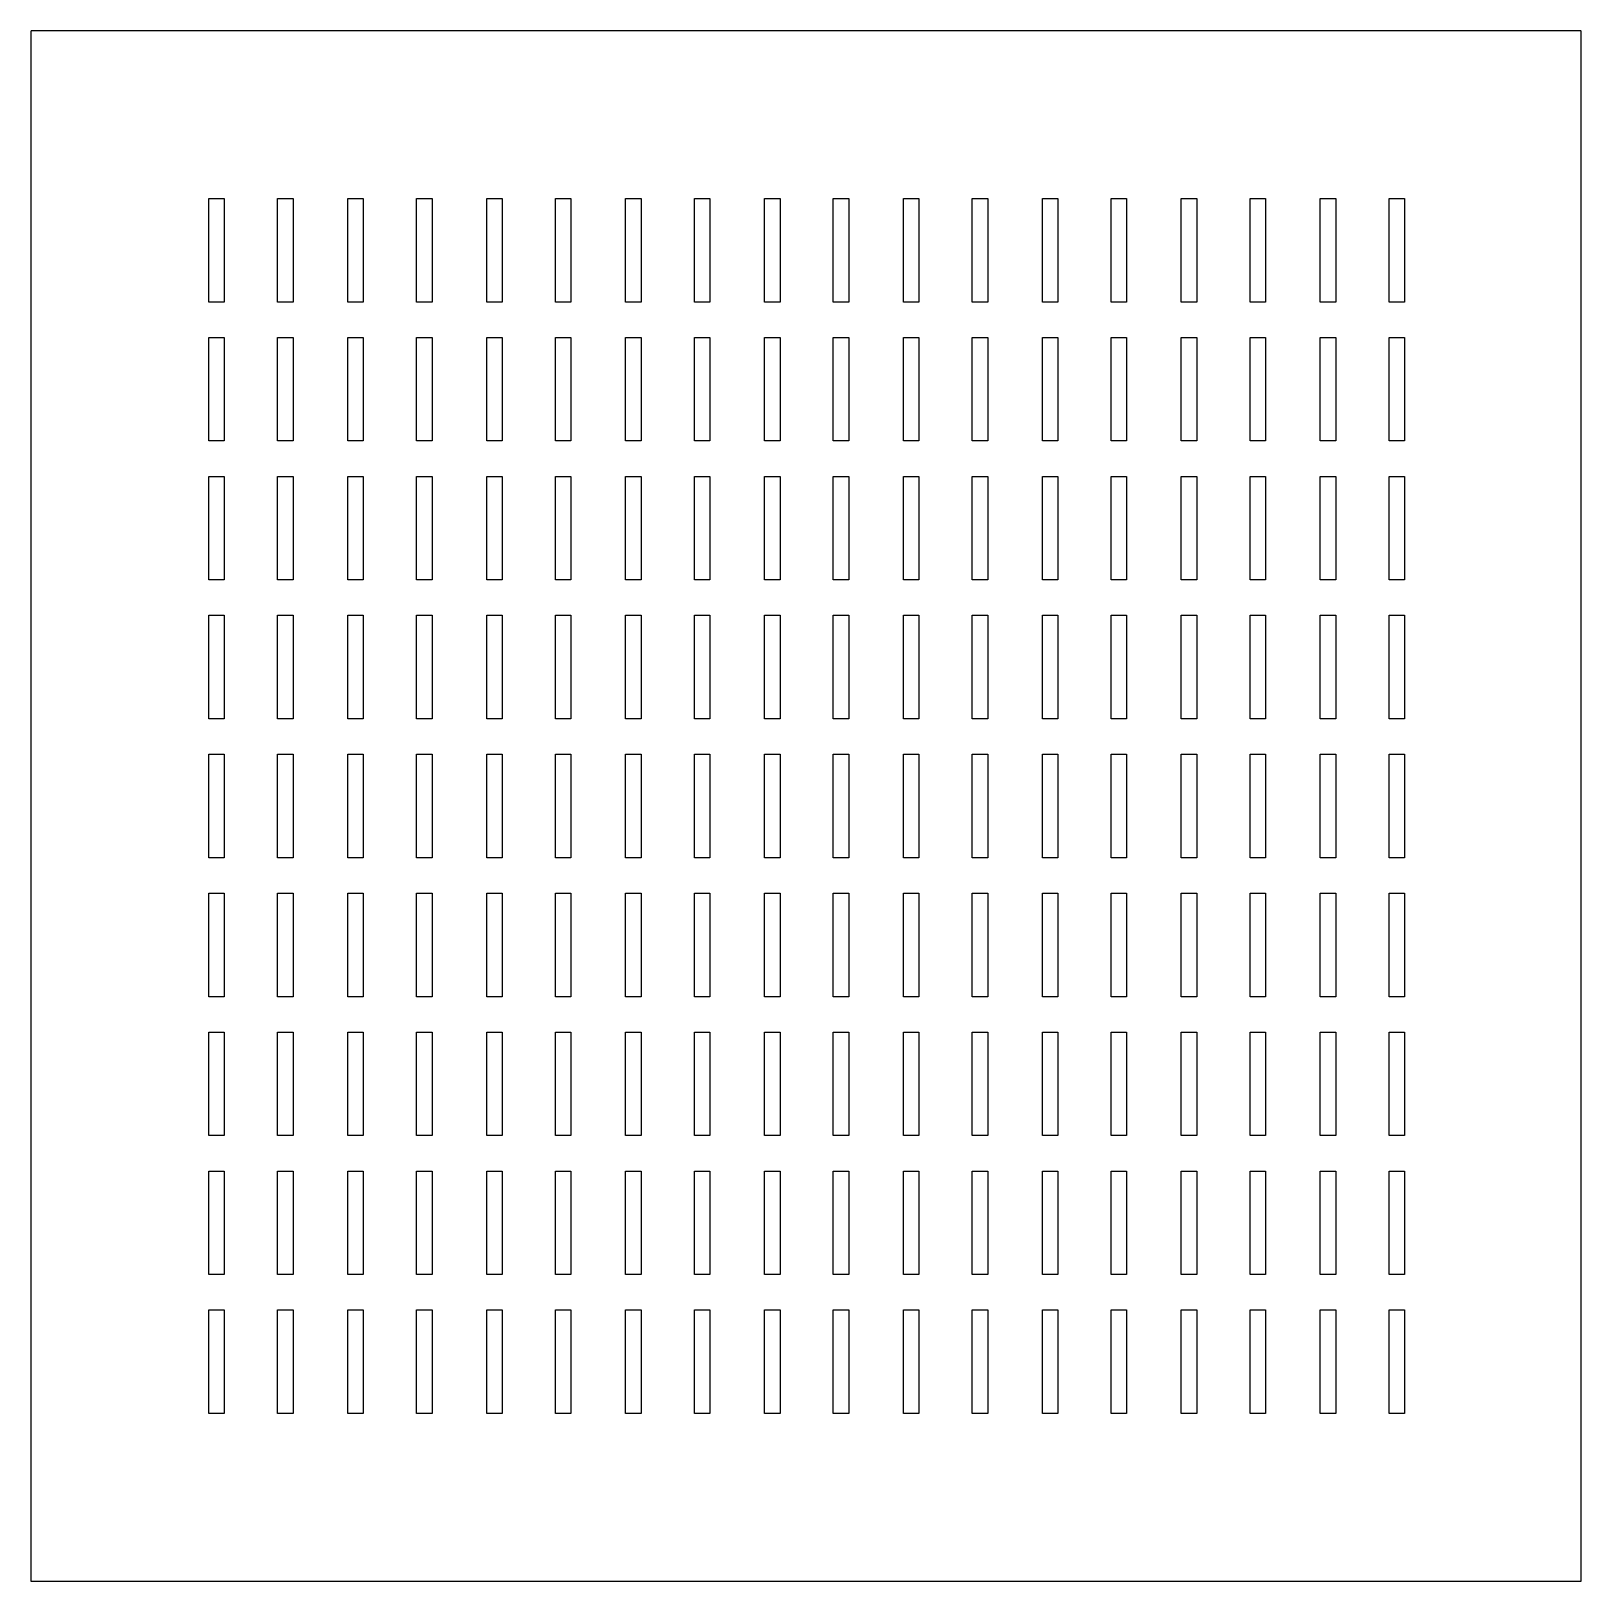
# Model space of a CAD drawing. Header units: metres. Extents: x -514 to 55, y -55 to 514.
import ezdxf

# ---------------------------------------------------------------- set-up
doc = ezdxf.new("R2010")
doc.units = ezdxf.units.M

msp = doc.modelspace()

# ---------------------------------------------------------------- linework, layer by layer
for p, q in [((55, 514), (-514, 514)), ((-514, 514), (-514, -55)), ((55, -55), (55, 514)), ((-448.72, 414.5), (-448.72, 452.5)), ((-448.72, 452.5), (-443.04, 452.5)), ((-443.04, 452.5), (-443.04, 414.5)), ((-423.47, 414.5), (-423.47, 452.5)), ((-423.47, 452.5), (-417.79, 452.5)), ((-417.79, 452.5), (-417.79, 414.5)), ((-397.72, 414.5), (-397.72, 452.5)), ((-397.72, 452.5), (-392.04, 452.5)), ((-392.04, 452.5), (-392.04, 414.5)), ((-372.47, 414.5), (-372.47, 452.5)), ((-372.47, 452.5), (-366.79, 452.5)), ((-366.79, 452.5), (-366.79, 414.5)), ((-346.72, 414.5), (-346.72, 452.5)), ((-346.72, 452.5), (-341.04, 452.5)), ((-341.04, 452.5), (-341.04, 414.5)), ((-321.47, 414.5), (-321.47, 452.5)), ((-321.47, 452.5), (-315.79, 452.5)), ((-315.79, 452.5), (-315.79, 414.5)), ((-295.72, 414.5), (-295.72, 452.5)), ((-295.72, 452.5), (-290.04, 452.5)), ((-290.04, 452.5), (-290.04, 414.5)), ((-270.47, 414.5), (-270.47, 452.5)), ((-270.47, 452.5), (-264.79, 452.5)), ((-264.79, 452.5), (-264.79, 414.5)), ((-244.72, 414.5), (-244.72, 452.5)), ((-244.72, 452.5), (-239.04, 452.5)), ((-239.04, 452.5), (-239.04, 414.5)), ((-219.47, 414.5), (-219.47, 452.5)), ((-219.47, 452.5), (-213.79, 452.5)), ((-213.79, 452.5), (-213.79, 414.5)), ((-193.72, 414.5), (-193.72, 452.5)), ((-193.72, 452.5), (-188.04, 452.5)), ((-188.04, 452.5), (-188.04, 414.5)), ((-168.47, 414.5), (-168.47, 452.5)), ((-168.47, 452.5), (-162.79, 452.5)), ((-162.79, 452.5), (-162.79, 414.5)), ((-142.72, 414.5), (-142.72, 452.5)), ((-142.72, 452.5), (-137.04, 452.5)), ((-137.04, 452.5), (-137.04, 414.5)), ((-117.47, 414.5), (-117.47, 452.5)), ((-117.47, 452.5), (-111.79, 452.5)), ((-111.79, 452.5), (-111.79, 414.5)), ((-91.72, 414.5), (-91.72, 452.5)), ((-91.72, 452.5), (-86.04, 452.5)), ((-86.04, 452.5), (-86.04, 414.5)), ((-66.47, 414.5), (-66.47, 452.5)), ((-66.47, 452.5), (-60.79, 452.5)), ((-60.79, 452.5), (-60.79, 414.5)), ((-40.72, 414.5), (-40.72, 452.5)), ((-40.72, 452.5), (-35.04, 452.5)), ((-35.04, 452.5), (-35.04, 414.5)), ((-15.47, 414.5), (-15.47, 452.5)), ((-15.47, 452.5), (-9.79, 452.5)), ((-9.79, 452.5), (-9.79, 414.5)), ((-443.04, 414.5), (-448.72, 414.5)), ((-417.79, 414.5), (-423.47, 414.5)), ((-392.04, 414.5), (-397.72, 414.5)), ((-366.79, 414.5), (-372.47, 414.5)), ((-341.04, 414.5), (-346.72, 414.5)), ((-315.79, 414.5), (-321.47, 414.5)), ((-290.04, 414.5), (-295.72, 414.5)), ((-264.79, 414.5), (-270.47, 414.5)), ((-239.04, 414.5), (-244.72, 414.5)), ((-213.79, 414.5), (-219.47, 414.5)), ((-188.04, 414.5), (-193.72, 414.5)), ((-162.79, 414.5), (-168.47, 414.5)), ((-137.04, 414.5), (-142.72, 414.5)), ((-111.79, 414.5), (-117.47, 414.5)), ((-86.04, 414.5), (-91.72, 414.5)), ((-60.79, 414.5), (-66.47, 414.5)), ((-35.04, 414.5), (-40.72, 414.5)), ((-9.79, 414.5), (-15.47, 414.5)), ((-448.72, 363.5), (-448.72, 401.5)), ((-448.72, 401.5), (-443.04, 401.5)), ((-443.04, 401.5), (-443.04, 363.5)), ((-423.47, 363.5), (-423.47, 401.5)), ((-423.47, 401.5), (-417.79, 401.5)), ((-417.79, 401.5), (-417.79, 363.5)), ((-397.72, 363.5), (-397.72, 401.5)), ((-397.72, 401.5), (-392.04, 401.5)), ((-392.04, 401.5), (-392.04, 363.5)), ((-372.47, 363.5), (-372.47, 401.5)), ((-372.47, 401.5), (-366.79, 401.5)), ((-366.79, 401.5), (-366.79, 363.5)), ((-346.72, 363.5), (-346.72, 401.5)), ((-346.72, 401.5), (-341.04, 401.5)), ((-341.04, 401.5), (-341.04, 363.5)), ((-321.47, 363.5), (-321.47, 401.5)), ((-321.47, 401.5), (-315.79, 401.5)), ((-315.79, 401.5), (-315.79, 363.5)), ((-295.72, 363.5), (-295.72, 401.5)), ((-295.72, 401.5), (-290.04, 401.5)), ((-290.04, 401.5), (-290.04, 363.5)), ((-270.47, 363.5), (-270.47, 401.5)), ((-270.47, 401.5), (-264.79, 401.5)), ((-264.79, 401.5), (-264.79, 363.5)), ((-244.72, 363.5), (-244.72, 401.5)), ((-244.72, 401.5), (-239.04, 401.5)), ((-239.04, 401.5), (-239.04, 363.5)), ((-219.47, 363.5), (-219.47, 401.5)), ((-219.47, 401.5), (-213.79, 401.5)), ((-213.79, 401.5), (-213.79, 363.5)), ((-193.72, 363.5), (-193.72, 401.5)), ((-193.72, 401.5), (-188.04, 401.5)), ((-188.04, 401.5), (-188.04, 363.5)), ((-168.47, 363.5), (-168.47, 401.5)), ((-168.47, 401.5), (-162.79, 401.5)), ((-162.79, 401.5), (-162.79, 363.5)), ((-142.72, 363.5), (-142.72, 401.5)), ((-142.72, 401.5), (-137.04, 401.5)), ((-137.04, 401.5), (-137.04, 363.5)), ((-117.47, 363.5), (-117.47, 401.5)), ((-117.47, 401.5), (-111.79, 401.5)), ((-111.79, 401.5), (-111.79, 363.5)), ((-91.72, 363.5), (-91.72, 401.5)), ((-91.72, 401.5), (-86.04, 401.5)), ((-86.04, 401.5), (-86.04, 363.5)), ((-66.47, 363.5), (-66.47, 401.5)), ((-66.47, 401.5), (-60.79, 401.5)), ((-60.79, 401.5), (-60.79, 363.5)), ((-40.72, 363.5), (-40.72, 401.5)), ((-40.72, 401.5), (-35.04, 401.5)), ((-35.04, 401.5), (-35.04, 363.5)), ((-15.47, 363.5), (-15.47, 401.5)), ((-15.47, 401.5), (-9.79, 401.5)), ((-9.79, 401.5), (-9.79, 363.5)), ((-443.04, 363.5), (-448.72, 363.5)), ((-417.79, 363.5), (-423.47, 363.5)), ((-392.04, 363.5), (-397.72, 363.5)), ((-366.79, 363.5), (-372.47, 363.5)), ((-341.04, 363.5), (-346.72, 363.5)), ((-315.79, 363.5), (-321.47, 363.5)), ((-290.04, 363.5), (-295.72, 363.5)), ((-264.79, 363.5), (-270.47, 363.5)), ((-239.04, 363.5), (-244.72, 363.5)), ((-213.79, 363.5), (-219.47, 363.5)), ((-188.04, 363.5), (-193.72, 363.5)), ((-162.79, 363.5), (-168.47, 363.5)), ((-137.04, 363.5), (-142.72, 363.5)), ((-111.79, 363.5), (-117.47, 363.5)), ((-86.04, 363.5), (-91.72, 363.5)), ((-60.79, 363.5), (-66.47, 363.5)), ((-35.04, 363.5), (-40.72, 363.5)), ((-9.79, 363.5), (-15.47, 363.5)), ((-448.72, 312.5), (-448.72, 350.5)), ((-448.72, 350.5), (-443.04, 350.5)), ((-443.04, 350.5), (-443.04, 312.5)), ((-423.47, 312.5), (-423.47, 350.5)), ((-423.47, 350.5), (-417.79, 350.5)), ((-417.79, 350.5), (-417.79, 312.5)), ((-397.72, 312.5), (-397.72, 350.5)), ((-397.72, 350.5), (-392.04, 350.5)), ((-392.04, 350.5), (-392.04, 312.5)), ((-372.47, 312.5), (-372.47, 350.5)), ((-372.47, 350.5), (-366.79, 350.5)), ((-366.79, 350.5), (-366.79, 312.5)), ((-346.72, 312.5), (-346.72, 350.5)), ((-346.72, 350.5), (-341.04, 350.5)), ((-341.04, 350.5), (-341.04, 312.5)), ((-321.47, 312.5), (-321.47, 350.5)), ((-321.47, 350.5), (-315.79, 350.5)), ((-315.79, 350.5), (-315.79, 312.5)), ((-295.72, 312.5), (-295.72, 350.5)), ((-295.72, 350.5), (-290.04, 350.5)), ((-290.04, 350.5), (-290.04, 312.5)), ((-270.47, 312.5), (-270.47, 350.5)), ((-270.47, 350.5), (-264.79, 350.5)), ((-264.79, 350.5), (-264.79, 312.5)), ((-244.72, 312.5), (-244.72, 350.5)), ((-244.72, 350.5), (-239.04, 350.5)), ((-239.04, 350.5), (-239.04, 312.5)), ((-219.47, 312.5), (-219.47, 350.5)), ((-219.47, 350.5), (-213.79, 350.5)), ((-213.79, 350.5), (-213.79, 312.5)), ((-193.72, 312.5), (-193.72, 350.5)), ((-193.72, 350.5), (-188.04, 350.5)), ((-188.04, 350.5), (-188.04, 312.5)), ((-168.47, 312.5), (-168.47, 350.5)), ((-168.47, 350.5), (-162.79, 350.5)), ((-162.79, 350.5), (-162.79, 312.5)), ((-142.72, 312.5), (-142.72, 350.5)), ((-142.72, 350.5), (-137.04, 350.5)), ((-137.04, 350.5), (-137.04, 312.5)), ((-117.47, 312.5), (-117.47, 350.5)), ((-117.47, 350.5), (-111.79, 350.5)), ((-111.79, 350.5), (-111.79, 312.5)), ((-91.72, 312.5), (-91.72, 350.5)), ((-91.72, 350.5), (-86.04, 350.5)), ((-86.04, 350.5), (-86.04, 312.5)), ((-66.47, 312.5), (-66.47, 350.5)), ((-66.47, 350.5), (-60.79, 350.5)), ((-60.79, 350.5), (-60.79, 312.5)), ((-40.72, 312.5), (-40.72, 350.5)), ((-40.72, 350.5), (-35.04, 350.5)), ((-35.04, 350.5), (-35.04, 312.5)), ((-15.47, 312.5), (-15.47, 350.5)), ((-15.47, 350.5), (-9.79, 350.5)), ((-9.79, 350.5), (-9.79, 312.5)), ((-443.04, 312.5), (-448.72, 312.5)), ((-417.79, 312.5), (-423.47, 312.5)), ((-392.04, 312.5), (-397.72, 312.5)), ((-366.79, 312.5), (-372.47, 312.5)), ((-341.04, 312.5), (-346.72, 312.5)), ((-315.79, 312.5), (-321.47, 312.5)), ((-290.04, 312.5), (-295.72, 312.5)), ((-264.79, 312.5), (-270.47, 312.5)), ((-239.04, 312.5), (-244.72, 312.5)), ((-213.79, 312.5), (-219.47, 312.5)), ((-188.04, 312.5), (-193.72, 312.5)), ((-162.79, 312.5), (-168.47, 312.5)), ((-137.04, 312.5), (-142.72, 312.5)), ((-111.79, 312.5), (-117.47, 312.5)), ((-86.04, 312.5), (-91.72, 312.5)), ((-60.79, 312.5), (-66.47, 312.5)), ((-35.04, 312.5), (-40.72, 312.5)), ((-9.79, 312.5), (-15.47, 312.5)), ((-448.72, 261.5), (-448.72, 299.5)), ((-448.72, 299.5), (-443.04, 299.5)), ((-443.04, 299.5), (-443.04, 261.5)), ((-423.47, 261.5), (-423.47, 299.5)), ((-423.47, 299.5), (-417.79, 299.5)), ((-417.79, 299.5), (-417.79, 261.5)), ((-397.72, 261.5), (-397.72, 299.5)), ((-397.72, 299.5), (-392.04, 299.5)), ((-392.04, 299.5), (-392.04, 261.5)), ((-372.47, 261.5), (-372.47, 299.5)), ((-372.47, 299.5), (-366.79, 299.5)), ((-366.79, 299.5), (-366.79, 261.5)), ((-346.72, 261.5), (-346.72, 299.5)), ((-346.72, 299.5), (-341.04, 299.5)), ((-341.04, 299.5), (-341.04, 261.5)), ((-321.47, 261.5), (-321.47, 299.5)), ((-321.47, 299.5), (-315.79, 299.5)), ((-315.79, 299.5), (-315.79, 261.5)), ((-295.72, 261.5), (-295.72, 299.5)), ((-295.72, 299.5), (-290.04, 299.5)), ((-290.04, 299.5), (-290.04, 261.5)), ((-270.47, 261.5), (-270.47, 299.5)), ((-270.47, 299.5), (-264.79, 299.5)), ((-264.79, 299.5), (-264.79, 261.5)), ((-244.72, 261.5), (-244.72, 299.5)), ((-244.72, 299.5), (-239.04, 299.5)), ((-239.04, 299.5), (-239.04, 261.5)), ((-219.47, 261.5), (-219.47, 299.5)), ((-219.47, 299.5), (-213.79, 299.5)), ((-213.79, 299.5), (-213.79, 261.5)), ((-193.72, 261.5), (-193.72, 299.5)), ((-193.72, 299.5), (-188.04, 299.5)), ((-188.04, 299.5), (-188.04, 261.5)), ((-168.47, 261.5), (-168.47, 299.5)), ((-168.47, 299.5), (-162.79, 299.5)), ((-162.79, 299.5), (-162.79, 261.5)), ((-142.72, 261.5), (-142.72, 299.5)), ((-142.72, 299.5), (-137.04, 299.5)), ((-137.04, 299.5), (-137.04, 261.5)), ((-117.47, 261.5), (-117.47, 299.5)), ((-117.47, 299.5), (-111.79, 299.5)), ((-111.79, 299.5), (-111.79, 261.5)), ((-91.72, 261.5), (-91.72, 299.5)), ((-91.72, 299.5), (-86.04, 299.5)), ((-86.04, 299.5), (-86.04, 261.5)), ((-66.47, 261.5), (-66.47, 299.5)), ((-66.47, 299.5), (-60.79, 299.5)), ((-60.79, 299.5), (-60.79, 261.5)), ((-40.72, 261.5), (-40.72, 299.5)), ((-40.72, 299.5), (-35.04, 299.5)), ((-35.04, 299.5), (-35.04, 261.5)), ((-15.47, 261.5), (-15.47, 299.5)), ((-15.47, 299.5), (-9.79, 299.5)), ((-9.79, 299.5), (-9.79, 261.5)), ((-443.04, 261.5), (-448.72, 261.5)), ((-417.79, 261.5), (-423.47, 261.5)), ((-392.04, 261.5), (-397.72, 261.5)), ((-366.79, 261.5), (-372.47, 261.5)), ((-341.04, 261.5), (-346.72, 261.5)), ((-315.79, 261.5), (-321.47, 261.5)), ((-290.04, 261.5), (-295.72, 261.5)), ((-264.79, 261.5), (-270.47, 261.5)), ((-239.04, 261.5), (-244.72, 261.5)), ((-213.79, 261.5), (-219.47, 261.5)), ((-188.04, 261.5), (-193.72, 261.5)), ((-162.79, 261.5), (-168.47, 261.5)), ((-137.04, 261.5), (-142.72, 261.5)), ((-111.79, 261.5), (-117.47, 261.5)), ((-86.04, 261.5), (-91.72, 261.5)), ((-60.79, 261.5), (-66.47, 261.5)), ((-35.04, 261.5), (-40.72, 261.5)), ((-9.79, 261.5), (-15.47, 261.5)), ((-448.72, 210.5), (-448.72, 248.5)), ((-448.72, 248.5), (-443.04, 248.5)), ((-443.04, 248.5), (-443.04, 210.5)), ((-423.47, 210.5), (-423.47, 248.5)), ((-423.47, 248.5), (-417.79, 248.5)), ((-417.79, 248.5), (-417.79, 210.5)), ((-397.72, 210.5), (-397.72, 248.5)), ((-397.72, 248.5), (-392.04, 248.5)), ((-392.04, 248.5), (-392.04, 210.5)), ((-372.47, 210.5), (-372.47, 248.5)), ((-372.47, 248.5), (-366.79, 248.5)), ((-366.79, 248.5), (-366.79, 210.5)), ((-346.72, 210.5), (-346.72, 248.5)), ((-346.72, 248.5), (-341.04, 248.5)), ((-341.04, 248.5), (-341.04, 210.5)), ((-321.47, 210.5), (-321.47, 248.5)), ((-321.47, 248.5), (-315.79, 248.5)), ((-315.79, 248.5), (-315.79, 210.5)), ((-295.72, 210.5), (-295.72, 248.5)), ((-295.72, 248.5), (-290.04, 248.5)), ((-290.04, 248.5), (-290.04, 210.5)), ((-270.47, 210.5), (-270.47, 248.5)), ((-270.47, 248.5), (-264.79, 248.5)), ((-264.79, 248.5), (-264.79, 210.5)), ((-244.72, 210.5), (-244.72, 248.5)), ((-244.72, 248.5), (-239.04, 248.5)), ((-239.04, 248.5), (-239.04, 210.5)), ((-219.47, 210.5), (-219.47, 248.5)), ((-219.47, 248.5), (-213.79, 248.5)), ((-213.79, 248.5), (-213.79, 210.5)), ((-193.72, 210.5), (-193.72, 248.5)), ((-193.72, 248.5), (-188.04, 248.5)), ((-188.04, 248.5), (-188.04, 210.5)), ((-168.47, 210.5), (-168.47, 248.5)), ((-168.47, 248.5), (-162.79, 248.5)), ((-162.79, 248.5), (-162.79, 210.5)), ((-142.72, 210.5), (-142.72, 248.5)), ((-142.72, 248.5), (-137.04, 248.5)), ((-137.04, 248.5), (-137.04, 210.5)), ((-117.47, 210.5), (-117.47, 248.5)), ((-117.47, 248.5), (-111.79, 248.5)), ((-111.79, 248.5), (-111.79, 210.5)), ((-91.72, 210.5), (-91.72, 248.5)), ((-91.72, 248.5), (-86.04, 248.5)), ((-86.04, 248.5), (-86.04, 210.5)), ((-66.47, 210.5), (-66.47, 248.5)), ((-66.47, 248.5), (-60.79, 248.5)), ((-60.79, 248.5), (-60.79, 210.5)), ((-40.72, 210.5), (-40.72, 248.5)), ((-40.72, 248.5), (-35.04, 248.5)), ((-35.04, 248.5), (-35.04, 210.5)), ((-15.47, 210.5), (-15.47, 248.5)), ((-15.47, 248.5), (-9.79, 248.5)), ((-9.79, 248.5), (-9.79, 210.5)), ((-443.04, 210.5), (-448.72, 210.5)), ((-417.79, 210.5), (-423.47, 210.5)), ((-392.04, 210.5), (-397.72, 210.5)), ((-366.79, 210.5), (-372.47, 210.5)), ((-341.04, 210.5), (-346.72, 210.5)), ((-315.79, 210.5), (-321.47, 210.5)), ((-290.04, 210.5), (-295.72, 210.5)), ((-264.79, 210.5), (-270.47, 210.5)), ((-239.04, 210.5), (-244.72, 210.5)), ((-213.79, 210.5), (-219.47, 210.5)), ((-188.04, 210.5), (-193.72, 210.5)), ((-162.79, 210.5), (-168.47, 210.5)), ((-137.04, 210.5), (-142.72, 210.5)), ((-111.79, 210.5), (-117.47, 210.5)), ((-86.04, 210.5), (-91.72, 210.5)), ((-60.79, 210.5), (-66.47, 210.5)), ((-35.04, 210.5), (-40.72, 210.5)), ((-9.79, 210.5), (-15.47, 210.5)), ((-448.72, 159.5), (-448.72, 197.5)), ((-448.72, 197.5), (-443.04, 197.5)), ((-443.04, 197.5), (-443.04, 159.5)), ((-423.47, 159.5), (-423.47, 197.5)), ((-423.47, 197.5), (-417.79, 197.5)), ((-417.79, 197.5), (-417.79, 159.5)), ((-397.72, 159.5), (-397.72, 197.5)), ((-397.72, 197.5), (-392.04, 197.5)), ((-392.04, 197.5), (-392.04, 159.5)), ((-372.47, 159.5), (-372.47, 197.5)), ((-372.47, 197.5), (-366.79, 197.5)), ((-366.79, 197.5), (-366.79, 159.5)), ((-346.72, 159.5), (-346.72, 197.5)), ((-346.72, 197.5), (-341.04, 197.5)), ((-341.04, 197.5), (-341.04, 159.5)), ((-321.47, 159.5), (-321.47, 197.5)), ((-321.47, 197.5), (-315.79, 197.5)), ((-315.79, 197.5), (-315.79, 159.5)), ((-295.72, 159.5), (-295.72, 197.5)), ((-295.72, 197.5), (-290.04, 197.5)), ((-290.04, 197.5), (-290.04, 159.5)), ((-270.47, 159.5), (-270.47, 197.5)), ((-270.47, 197.5), (-264.79, 197.5)), ((-264.79, 197.5), (-264.79, 159.5)), ((-244.72, 159.5), (-244.72, 197.5)), ((-244.72, 197.5), (-239.04, 197.5)), ((-239.04, 197.5), (-239.04, 159.5)), ((-219.47, 159.5), (-219.47, 197.5)), ((-219.47, 197.5), (-213.79, 197.5)), ((-213.79, 197.5), (-213.79, 159.5)), ((-193.72, 159.5), (-193.72, 197.5)), ((-193.72, 197.5), (-188.04, 197.5)), ((-188.04, 197.5), (-188.04, 159.5)), ((-168.47, 159.5), (-168.47, 197.5)), ((-168.47, 197.5), (-162.79, 197.5)), ((-162.79, 197.5), (-162.79, 159.5)), ((-142.72, 159.5), (-142.72, 197.5)), ((-142.72, 197.5), (-137.04, 197.5)), ((-137.04, 197.5), (-137.04, 159.5)), ((-117.47, 159.5), (-117.47, 197.5)), ((-117.47, 197.5), (-111.79, 197.5)), ((-111.79, 197.5), (-111.79, 159.5)), ((-91.72, 159.5), (-91.72, 197.5)), ((-91.72, 197.5), (-86.04, 197.5)), ((-86.04, 197.5), (-86.04, 159.5)), ((-66.47, 159.5), (-66.47, 197.5)), ((-66.47, 197.5), (-60.79, 197.5)), ((-60.79, 197.5), (-60.79, 159.5)), ((-40.72, 159.5), (-40.72, 197.5)), ((-40.72, 197.5), (-35.04, 197.5)), ((-35.04, 197.5), (-35.04, 159.5)), ((-15.47, 159.5), (-15.47, 197.5)), ((-15.47, 197.5), (-9.79, 197.5)), ((-9.79, 197.5), (-9.79, 159.5)), ((-443.04, 159.5), (-448.72, 159.5)), ((-417.79, 159.5), (-423.47, 159.5)), ((-392.04, 159.5), (-397.72, 159.5)), ((-366.79, 159.5), (-372.47, 159.5)), ((-341.04, 159.5), (-346.72, 159.5)), ((-315.79, 159.5), (-321.47, 159.5)), ((-290.04, 159.5), (-295.72, 159.5)), ((-264.79, 159.5), (-270.47, 159.5)), ((-239.04, 159.5), (-244.72, 159.5)), ((-213.79, 159.5), (-219.47, 159.5)), ((-188.04, 159.5), (-193.72, 159.5)), ((-162.79, 159.5), (-168.47, 159.5)), ((-137.04, 159.5), (-142.72, 159.5)), ((-111.79, 159.5), (-117.47, 159.5)), ((-86.04, 159.5), (-91.72, 159.5)), ((-60.79, 159.5), (-66.47, 159.5)), ((-35.04, 159.5), (-40.72, 159.5)), ((-9.79, 159.5), (-15.47, 159.5)), ((-448.72, 108.5), (-448.72, 146.5)), ((-448.72, 146.5), (-443.04, 146.5)), ((-443.04, 146.5), (-443.04, 108.5)), ((-423.47, 108.5), (-423.47, 146.5)), ((-423.47, 146.5), (-417.79, 146.5)), ((-417.79, 146.5), (-417.79, 108.5)), ((-397.72, 108.5), (-397.72, 146.5)), ((-397.72, 146.5), (-392.04, 146.5)), ((-392.04, 146.5), (-392.04, 108.5)), ((-372.47, 108.5), (-372.47, 146.5)), ((-372.47, 146.5), (-366.79, 146.5)), ((-366.79, 146.5), (-366.79, 108.5)), ((-346.72, 108.5), (-346.72, 146.5)), ((-346.72, 146.5), (-341.04, 146.5)), ((-341.04, 146.5), (-341.04, 108.5)), ((-321.47, 108.5), (-321.47, 146.5)), ((-321.47, 146.5), (-315.79, 146.5)), ((-315.79, 146.5), (-315.79, 108.5)), ((-295.72, 108.5), (-295.72, 146.5)), ((-295.72, 146.5), (-290.04, 146.5)), ((-290.04, 146.5), (-290.04, 108.5)), ((-270.47, 108.5), (-270.47, 146.5)), ((-270.47, 146.5), (-264.79, 146.5)), ((-264.79, 146.5), (-264.79, 108.5)), ((-244.72, 108.5), (-244.72, 146.5)), ((-244.72, 146.5), (-239.04, 146.5)), ((-239.04, 146.5), (-239.04, 108.5)), ((-219.47, 108.5), (-219.47, 146.5)), ((-219.47, 146.5), (-213.79, 146.5)), ((-213.79, 146.5), (-213.79, 108.5)), ((-193.72, 108.5), (-193.72, 146.5)), ((-193.72, 146.5), (-188.04, 146.5)), ((-188.04, 146.5), (-188.04, 108.5)), ((-168.47, 108.5), (-168.47, 146.5)), ((-168.47, 146.5), (-162.79, 146.5)), ((-162.79, 146.5), (-162.79, 108.5)), ((-142.72, 108.5), (-142.72, 146.5)), ((-142.72, 146.5), (-137.04, 146.5)), ((-137.04, 146.5), (-137.04, 108.5)), ((-117.47, 108.5), (-117.47, 146.5)), ((-117.47, 146.5), (-111.79, 146.5)), ((-111.79, 146.5), (-111.79, 108.5)), ((-91.72, 108.5), (-91.72, 146.5)), ((-91.72, 146.5), (-86.04, 146.5)), ((-86.04, 146.5), (-86.04, 108.5)), ((-66.47, 108.5), (-66.47, 146.5)), ((-66.47, 146.5), (-60.79, 146.5)), ((-60.79, 146.5), (-60.79, 108.5)), ((-40.72, 108.5), (-40.72, 146.5)), ((-40.72, 146.5), (-35.04, 146.5)), ((-35.04, 146.5), (-35.04, 108.5)), ((-15.47, 108.5), (-15.47, 146.5)), ((-15.47, 146.5), (-9.79, 146.5)), ((-9.79, 146.5), (-9.79, 108.5)), ((-443.04, 108.5), (-448.72, 108.5)), ((-417.79, 108.5), (-423.47, 108.5)), ((-392.04, 108.5), (-397.72, 108.5)), ((-366.79, 108.5), (-372.47, 108.5)), ((-341.04, 108.5), (-346.72, 108.5)), ((-315.79, 108.5), (-321.47, 108.5)), ((-290.04, 108.5), (-295.72, 108.5)), ((-264.79, 108.5), (-270.47, 108.5)), ((-239.04, 108.5), (-244.72, 108.5)), ((-213.79, 108.5), (-219.47, 108.5)), ((-188.04, 108.5), (-193.72, 108.5)), ((-162.79, 108.5), (-168.47, 108.5)), ((-137.04, 108.5), (-142.72, 108.5)), ((-111.79, 108.5), (-117.47, 108.5)), ((-86.04, 108.5), (-91.72, 108.5)), ((-60.79, 108.5), (-66.47, 108.5)), ((-35.04, 108.5), (-40.72, 108.5)), ((-9.79, 108.5), (-15.47, 108.5)), ((-448.72, 57.5), (-448.72, 95.5)), ((-448.72, 95.5), (-443.04, 95.5)), ((-443.04, 95.5), (-443.04, 57.5)), ((-423.47, 57.5), (-423.47, 95.5)), ((-423.47, 95.5), (-417.79, 95.5)), ((-417.79, 95.5), (-417.79, 57.5)), ((-397.72, 57.5), (-397.72, 95.5)), ((-397.72, 95.5), (-392.04, 95.5)), ((-392.04, 95.5), (-392.04, 57.5)), ((-372.47, 57.5), (-372.47, 95.5)), ((-372.47, 95.5), (-366.79, 95.5)), ((-366.79, 95.5), (-366.79, 57.5)), ((-346.72, 57.5), (-346.72, 95.5)), ((-346.72, 95.5), (-341.04, 95.5)), ((-341.04, 95.5), (-341.04, 57.5)), ((-321.47, 57.5), (-321.47, 95.5)), ((-321.47, 95.5), (-315.79, 95.5)), ((-315.79, 95.5), (-315.79, 57.5)), ((-295.72, 57.5), (-295.72, 95.5)), ((-295.72, 95.5), (-290.04, 95.5)), ((-290.04, 95.5), (-290.04, 57.5)), ((-270.47, 57.5), (-270.47, 95.5)), ((-270.47, 95.5), (-264.79, 95.5)), ((-264.79, 95.5), (-264.79, 57.5)), ((-244.72, 57.5), (-244.72, 95.5)), ((-244.72, 95.5), (-239.04, 95.5)), ((-239.04, 95.5), (-239.04, 57.5)), ((-219.47, 57.5), (-219.47, 95.5)), ((-219.47, 95.5), (-213.79, 95.5)), ((-213.79, 95.5), (-213.79, 57.5)), ((-193.72, 57.5), (-193.72, 95.5)), ((-193.72, 95.5), (-188.04, 95.5)), ((-188.04, 95.5), (-188.04, 57.5)), ((-168.47, 57.5), (-168.47, 95.5)), ((-168.47, 95.5), (-162.79, 95.5)), ((-162.79, 95.5), (-162.79, 57.5)), ((-142.72, 57.5), (-142.72, 95.5)), ((-142.72, 95.5), (-137.04, 95.5)), ((-137.04, 95.5), (-137.04, 57.5)), ((-117.47, 57.5), (-117.47, 95.5)), ((-117.47, 95.5), (-111.79, 95.5)), ((-111.79, 95.5), (-111.79, 57.5)), ((-91.72, 57.5), (-91.72, 95.5)), ((-91.72, 95.5), (-86.04, 95.5)), ((-86.04, 95.5), (-86.04, 57.5)), ((-66.47, 57.5), (-66.47, 95.5)), ((-66.47, 95.5), (-60.79, 95.5)), ((-60.79, 95.5), (-60.79, 57.5)), ((-40.72, 57.5), (-40.72, 95.5)), ((-40.72, 95.5), (-35.04, 95.5)), ((-35.04, 95.5), (-35.04, 57.5)), ((-15.47, 57.5), (-15.47, 95.5)), ((-15.47, 95.5), (-9.79, 95.5)), ((-9.79, 95.5), (-9.79, 57.5)), ((-443.04, 57.5), (-448.72, 57.5)), ((-417.79, 57.5), (-423.47, 57.5)), ((-392.04, 57.5), (-397.72, 57.5)), ((-366.79, 57.5), (-372.47, 57.5)), ((-341.04, 57.5), (-346.72, 57.5)), ((-315.79, 57.5), (-321.47, 57.5)), ((-290.04, 57.5), (-295.72, 57.5)), ((-264.79, 57.5), (-270.47, 57.5)), ((-239.04, 57.5), (-244.72, 57.5)), ((-213.79, 57.5), (-219.47, 57.5)), ((-188.04, 57.5), (-193.72, 57.5)), ((-162.79, 57.5), (-168.47, 57.5)), ((-137.04, 57.5), (-142.72, 57.5)), ((-111.79, 57.5), (-117.47, 57.5)), ((-86.04, 57.5), (-91.72, 57.5)), ((-60.79, 57.5), (-66.47, 57.5)), ((-35.04, 57.5), (-40.72, 57.5)), ((-9.79, 57.5), (-15.47, 57.5)), ((-448.72, 6.5), (-448.72, 44.5)), ((-448.72, 44.5), (-443.04, 44.5)), ((-443.04, 44.5), (-443.04, 6.5)), ((-423.47, 6.5), (-423.47, 44.5)), ((-423.47, 44.5), (-417.79, 44.5)), ((-417.79, 44.5), (-417.79, 6.5)), ((-397.72, 6.5), (-397.72, 44.5)), ((-397.72, 44.5), (-392.04, 44.5)), ((-392.04, 44.5), (-392.04, 6.5)), ((-372.47, 6.5), (-372.47, 44.5)), ((-372.47, 44.5), (-366.79, 44.5)), ((-366.79, 44.5), (-366.79, 6.5)), ((-346.72, 6.5), (-346.72, 44.5)), ((-346.72, 44.5), (-341.04, 44.5)), ((-341.04, 44.5), (-341.04, 6.5)), ((-321.47, 6.5), (-321.47, 44.5)), ((-321.47, 44.5), (-315.79, 44.5)), ((-315.79, 44.5), (-315.79, 6.5)), ((-295.72, 6.5), (-295.72, 44.5)), ((-295.72, 44.5), (-290.04, 44.5)), ((-290.04, 44.5), (-290.04, 6.5)), ((-270.47, 6.5), (-270.47, 44.5)), ((-270.47, 44.5), (-264.79, 44.5)), ((-264.79, 44.5), (-264.79, 6.5)), ((-244.72, 6.5), (-244.72, 44.5)), ((-244.72, 44.5), (-239.04, 44.5)), ((-239.04, 44.5), (-239.04, 6.5)), ((-219.47, 6.5), (-219.47, 44.5)), ((-219.47, 44.5), (-213.79, 44.5)), ((-213.79, 44.5), (-213.79, 6.5)), ((-193.72, 6.5), (-193.72, 44.5)), ((-193.72, 44.5), (-188.04, 44.5)), ((-188.04, 44.5), (-188.04, 6.5)), ((-168.47, 6.5), (-168.47, 44.5)), ((-168.47, 44.5), (-162.79, 44.5)), ((-162.79, 44.5), (-162.79, 6.5)), ((-142.72, 6.5), (-142.72, 44.5)), ((-142.72, 44.5), (-137.04, 44.5)), ((-137.04, 44.5), (-137.04, 6.5)), ((-117.47, 6.5), (-117.47, 44.5)), ((-117.47, 44.5), (-111.79, 44.5)), ((-111.79, 44.5), (-111.79, 6.5)), ((-91.72, 6.5), (-91.72, 44.5)), ((-91.72, 44.5), (-86.04, 44.5)), ((-86.04, 44.5), (-86.04, 6.5)), ((-66.47, 6.5), (-66.47, 44.5)), ((-66.47, 44.5), (-60.79, 44.5)), ((-60.79, 44.5), (-60.79, 6.5)), ((-40.72, 6.5), (-40.72, 44.5)), ((-40.72, 44.5), (-35.04, 44.5)), ((-35.04, 44.5), (-35.04, 6.5)), ((-15.47, 6.5), (-15.47, 44.5)), ((-15.47, 44.5), (-9.79, 44.5)), ((-9.79, 44.5), (-9.79, 6.5)), ((-443.04, 6.5), (-448.72, 6.5)), ((-417.79, 6.5), (-423.47, 6.5)), ((-392.04, 6.5), (-397.72, 6.5)), ((-366.79, 6.5), (-372.47, 6.5)), ((-341.04, 6.5), (-346.72, 6.5)), ((-315.79, 6.5), (-321.47, 6.5)), ((-290.04, 6.5), (-295.72, 6.5)), ((-264.79, 6.5), (-270.47, 6.5)), ((-239.04, 6.5), (-244.72, 6.5)), ((-213.79, 6.5), (-219.47, 6.5)), ((-188.04, 6.5), (-193.72, 6.5)), ((-162.79, 6.5), (-168.47, 6.5)), ((-137.04, 6.5), (-142.72, 6.5)), ((-111.79, 6.5), (-117.47, 6.5)), ((-86.04, 6.5), (-91.72, 6.5)), ((-60.79, 6.5), (-66.47, 6.5)), ((-35.04, 6.5), (-40.72, 6.5)), ((-9.79, 6.5), (-15.47, 6.5)), ((-514, -55), (55, -55))]:
    msp.add_line(p, q)

doc.saveas('drawing.dxf')
